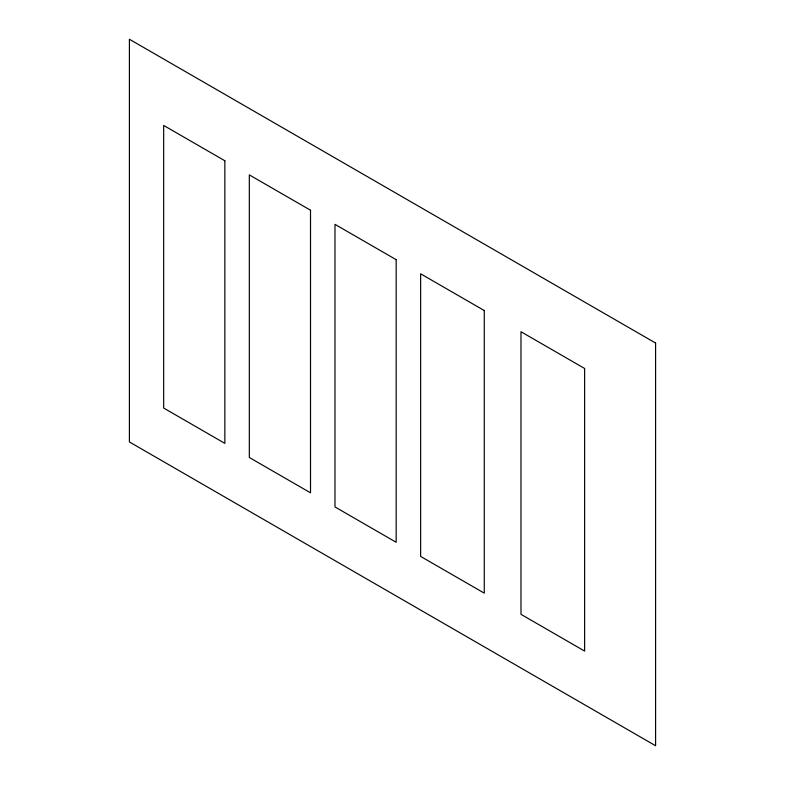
<?xml version="1.0" encoding="UTF-8"?>
<svg xmlns="http://www.w3.org/2000/svg" width="785" height="785" viewBox="0 0 785 785"><rect width="100%" height="100%" fill="white"/><g stroke="black" fill="none" stroke-linecap="round" stroke-linejoin="round"><path stroke-width="1.18" d="M655.593 343.045L129.407 39.25L129.407 441.955L655.593 745.75L655.593 343.045M224.853 160.768L163.673 125.443L163.673 408.043L224.853 443.368L224.853 160.768M310.517 210.223L249.326 174.898L249.326 457.498L310.517 492.823L310.517 210.223M396.17 259.678L334.989 224.353L334.989 506.953L396.17 542.278L396.17 259.678M484.276 310.546L420.642 273.808L420.642 556.408L484.276 593.146L484.276 310.546M584.619 368.479L520.985 331.741L520.985 614.341L584.619 651.079L584.619 368.479"/></g></svg>
